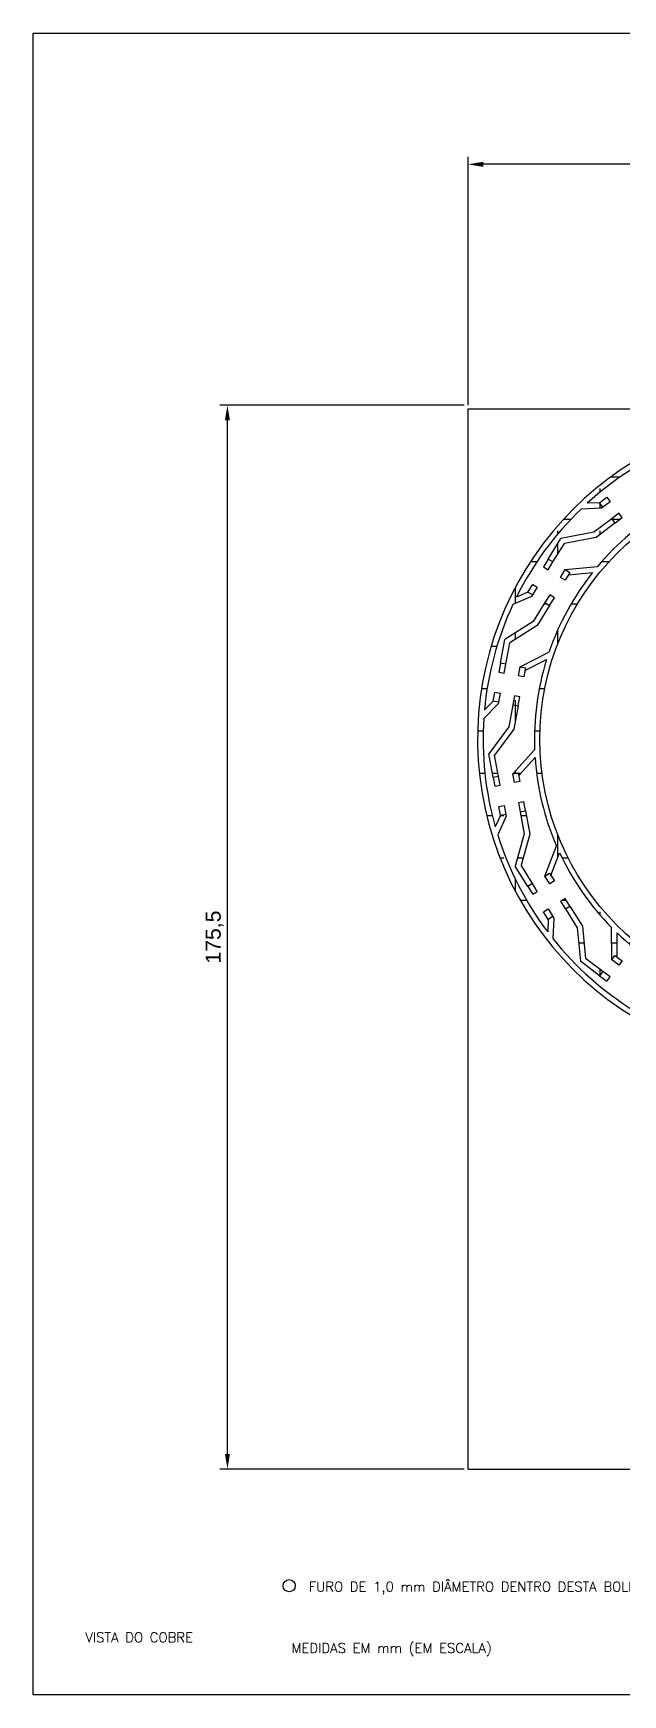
# Model space of a CAD drawing. Header units: millimetres. Extents: x -1735 to -1444, y -892 to -618.
# Drawn here: x -1735 to -1637.7, y -892.4 to -618.3 of the extents above; entities that cross this region are included whole.
import ezdxf

# ---------------------------------------------------------------- set-up
doc = ezdxf.new("R2010")
doc.units = ezdxf.units.MM
doc.styles.add('200-R060', font='romans.shx', dxfattribs={"height": 30})
doc.styles.get("Standard").update_dxf_attribs({"font": 'arial.ttf'})
doc.dimstyles.new('ISO-25', dxfattribs={"dimtxt": 2.5, "dimasz": 2.5, "dimexe": 1.25, "dimexo": 0.625, "dimtad": 1, "dimtxsty": 'Standard', "dimcen": 2.5, "dimadec": 0, "dimazin": 0, "dimtfac": 1, "dimtmove": 0, "dimatfit": 3, "dimfxl": 1, "dimarcsym": 0})
pattern_1 = [(0, (0, 0), (0, 6.985), [5.08, -1.905]), (90, (0, 0), (-6.985, 4e-16), [5.08, -1.905])]

# ---------------------------------------------------------------- blocks, each defined once
blk = doc.blocks.new('*D36')
at = {"color": 0, "lineweight": -2, "transparency": 16777216}
for p, q in [((-1663.25, -679.68), (-1663.25, -638.7)), ((-1485.24, -639.95), (-1660.75, -639.95)), ((-1482.74, -679.68), (-1482.74, -638.7))]:
    blk.add_line(p, q, dxfattribs=at)
at = {"color": 0, "lineweight": 30, "transparency": 16777216}
for points in [[(-1660.75, -639.54), (-1660.75, -640.37), (-1663.25, -639.95)], [(-1485.24, -639.54), (-1485.24, -640.37), (-1482.74, -639.95)]]:
    blk.add_solid(points, dxfattribs=at)
at = {"layer": 'Defpoints', "color": 0, "lineweight": 30}
for p in [(-1663.25, -639.95), (-1663.25, -680.3), (-1482.74, -680.3)]:
    blk.add_point(p, dxfattribs=at)
at = {"color": 0, "lineweight": 30, "transparency": 16777216, "insert": (-1573, -637.83), "char_height": 2.5, "attachment_point": 5}
blk.add_mtext('180,5', dxfattribs=at)
blk = doc.blocks.new('*D37')
at = {"color": 0, "lineweight": -2, "transparency": 16777216}
for p, q in [((-1663.87, -679.68), (-1704.19, -679.68)), ((-1702.94, -852.67), (-1702.94, -682.18)), ((-1663.87, -855.17), (-1704.19, -855.17))]:
    blk.add_line(p, q, dxfattribs=at)
at = {"color": 0, "lineweight": 30, "transparency": 16777216}
for points in [[(-1703.36, -682.18), (-1702.53, -682.18), (-1702.94, -679.68)], [(-1703.36, -852.67), (-1702.53, -852.67), (-1702.94, -855.17)]]:
    blk.add_solid(points, dxfattribs=at)
at = {"layer": 'Defpoints', "color": 0, "lineweight": 30}
for p in [(-1702.94, -679.68), (-1663.25, -679.68), (-1663.25, -855.17)]:
    blk.add_point(p, dxfattribs=at)
at = {"color": 0, "lineweight": 30, "transparency": 16777216, "insert": (-1705.07, -767.42), "char_height": 2.5, "attachment_point": 5, "rotation": 90}
blk.add_mtext('175,5', dxfattribs=at)

msp = doc.modelspace()

# ---------------------------------------------------------------- hatches: boundary and pattern name
at = {"lineweight": 30}
h = msp.add_hatch(dxfattribs=at)
h.set_pattern_fill('ANGLE')
h.set_pattern_definition(pattern_1)
h.paths.add_polyline_path([(-1582.807, -698.496), (-1583.813, -693.257), (-1584.214, -694.063), (-1584.613, -693.864), (-1583.86, -697.786, 0.0854269), (-1597.627, -691.82), (-1600.457, -687.298), (-1600.54, -688.194), (-1600.984, -688.153), (-1598.866, -691.538, 0.0854269), (-1613.858, -690.949), (-1618.131, -687.755), (-1617.884, -688.62), (-1618.313, -688.742), (-1615.115, -691.133, 0.0854269), (-1629.307, -696), (-1634.445, -694.564), (-1633.903, -695.283), (-1634.259, -695.551), (-1630.413, -696.625, 0.051366), (-1637.725, -701.981), (-1637.128, -702.655, -0.482035), (-1570.239, -713.681), (-1569.617, -712.95, 0.0191281), (-1571.4, -710.074), (-1570.445, -704.826), (-1571.11, -705.432), (-1571.41, -705.103), (-1572.125, -709.032, 0.0854269)])
h.paths.add_polyline_path([(-1568.006, -702.603), (-1568.671, -703.209), (-1566.265, -705.848), (-1566.562, -709.355), (-1565.559, -708.175), (-1565.335, -705.533)])
h.paths.add_polyline_path([(-1572.592, -695.834, -0.0644576), (-1563.84, -706.153), (-1563.232, -705.438, 0.4598554), (-1643.935, -694.966), (-1643.339, -695.639, -0.0844054), (-1628.416, -686.185), (-1625.213, -687.274), (-1624.943, -687.198), (-1625.189, -686.332), (-1627.137, -685.669, -0.0860697), (-1609.481, -682.119), (-1606.888, -684.292), (-1606.609, -684.318), (-1606.526, -683.422), (-1608.102, -682.1, -0.0860697), (-1590.356, -685.168), (-1588.723, -688.131), (-1588.472, -688.256), (-1588.071, -687.45), (-1589.064, -685.648, -0.0860697), (-1573.624, -694.919), (-1573.172, -698.272), (-1572.983, -698.479), (-1572.318, -697.873)])
h.paths.add_polyline_path([(-1578.793, -692.07), (-1582.342, -690.303), (-1582.743, -691.109), (-1579.546, -692.7), (-1578.043, -697.827), (-1575.421, -700.703), (-1574.756, -700.096), (-1577.238, -697.374)], flags=17)
h.paths.add_polyline_path([(-1596.205, -684.378), (-1600.153, -684.012), (-1600.236, -684.908), (-1596.68, -685.238), (-1593.426, -689.475), (-1589.943, -691.21), (-1589.542, -690.404), (-1592.839, -688.762)], flags=17)
h.paths.add_polyline_path([(-1606.83, -686.708), (-1610.498, -686.368), (-1615.22, -683.496), (-1619.034, -684.581), (-1618.787, -685.446), (-1615.352, -684.469), (-1610.788, -687.245), (-1606.913, -687.604)], flags=17)
h.paths.add_polyline_path([(-1624.04, -690.372), (-1624.286, -689.506), (-1627.829, -690.514), (-1633.27, -689.542), (-1636.434, -691.931), (-1635.892, -692.649), (-1633.042, -690.497), (-1627.783, -691.437)], flags=17)
h = msp.add_hatch(dxfattribs=at)
h.set_pattern_fill('ANGLE')
h.set_pattern_definition(pattern_1)
h.paths.add_polyline_path([(-1635.892, -692.649), (-1636.434, -691.931), (-1637.631, -692.835), (-1637.089, -693.553)])
h.paths.add_polyline_path([(-1633.903, -695.283), (-1634.445, -694.564), (-1635.642, -695.468), (-1635.1, -696.187)])
h.paths.add_polyline_path([(-1637.813, -698.236), (-1638.356, -697.517), (-1639.553, -698.421), (-1639.01, -699.139)])
h.paths.add_polyline_path([(-1639.802, -695.602), (-1640.344, -694.884), (-1641.541, -695.788), (-1640.999, -696.506)])
h.paths.add_polyline_path([(-1641.541, -695.788), (-1643.148, -695.855), (-1642.379, -696.723), (-1641.223, -696.675), (-1640.999, -696.506)])
h.paths.add_polyline_path([(-1639.553, -698.421), (-1640.346, -699.02), (-1639.748, -699.696), (-1639.01, -699.139)])
h = msp.add_hatch(dxfattribs=at)
h.set_pattern_fill('ANGLE')
h.set_pattern_definition(pattern_1)
h.paths.add_polyline_path([(-1644.603, -696.816), (-1642.379, -696.723), (-1643.148, -695.855), (-1643.597, -695.873, -0.0016523), (-1643.339, -695.639), (-1643.935, -694.966, 0.4370354), (-1645.018, -773.629), (-1644.491, -772.887, -0.0335836), (-1649.263, -767.669), (-1649.091, -764.29), (-1649.239, -764.052), (-1650.004, -764.526), (-1650.109, -766.58, -0.0860699), (-1658.356, -750.57), (-1656.975, -747.481), (-1657.027, -747.205), (-1657.912, -747.371), (-1658.751, -749.249, -0.0860768), (-1660.657, -731.339), (-1658.255, -728.958), (-1658.203, -728.682), (-1659.088, -728.516), (-1660.549, -729.964, -0.0860697), (-1655.857, -712.577), (-1652.756, -711.225), (-1652.608, -710.986), (-1653.374, -710.512), (-1655.259, -711.335, -0.0860697)])
h.paths.add_polyline_path([(-1642.116, -701.485), (-1639.748, -699.696), (-1640.346, -699.02), (-1642.492, -700.641), (-1647.917, -701.7), (-1650.004, -705.071), (-1649.239, -705.545), (-1647.359, -702.508)])
h.paths.add_polyline_path([(-1637.128, -702.655), (-1637.725, -701.981, 0.033912), (-1641.889, -706.29), (-1647.199, -706.808), (-1646.433, -707.282), (-1646.668, -707.661), (-1642.694, -707.273, 0.0854269), (-1649.904, -720.431), (-1654.668, -722.832), (-1653.783, -722.997), (-1653.865, -723.435), (-1650.299, -721.638, 0.0854383), (-1652.269, -736.514), (-1655.844, -740.473), (-1654.959, -740.308), (-1654.877, -740.746), (-1652.201, -737.782, 0.0854272), (-1648.665, -752.363), (-1650.568, -757.347), (-1649.803, -756.873), (-1649.568, -757.252), (-1648.144, -753.522, 0.0858517), (-1639.526, -765.894), (-1638.997, -765.148, -0.1964816), (-1651.402, -734.798, -0.2120507)])
h.paths.add_polyline_path([(-1649.803, -712.723), (-1650.568, -712.249), (-1652.507, -715.381), (-1657.183, -718.328), (-1657.912, -722.225), (-1657.027, -722.391), (-1656.371, -718.88), (-1651.851, -716.032)], flags=17)
h.paths.add_polyline_path([(-1654.959, -729.288), (-1655.843, -729.123), (-1656.521, -732.746), (-1659.816, -737.183), (-1659.088, -741.08), (-1658.203, -740.914), (-1658.859, -737.404), (-1655.674, -733.115)], flags=17)
h.paths.add_polyline_path([(-1653.783, -746.599), (-1654.667, -746.764), (-1653.99, -750.385), (-1655.46, -755.713), (-1653.374, -759.084), (-1652.608, -758.61), (-1654.488, -755.574), (-1653.068, -750.424)], flags=17)
h.paths.add_polyline_path([(-1644.384, -765.623), (-1646.433, -762.314), (-1647.198, -762.788), (-1645.259, -765.92), (-1644.705, -771.419), (-1643.888, -772.037), (-1643.366, -771.303), (-1643.849, -770.938)], flags=17)
h = msp.add_hatch(dxfattribs=at)
h.set_pattern_fill('ANGLE')
h.set_pattern_definition(pattern_1)
h.paths.add_polyline_path([(-1649.803, -756.873), (-1650.568, -757.347), (-1650.568, -757.347), (-1649.778, -758.622), (-1649.013, -758.148)])
h.paths.add_polyline_path([(-1647.223, -761.039), (-1647.988, -761.513), (-1647.199, -762.788), (-1646.433, -762.314)])
h.paths.add_polyline_path([(-1650.029, -762.776), (-1650.794, -763.25), (-1650.004, -764.525), (-1649.239, -764.052)])
h.paths.add_polyline_path([(-1652.608, -758.61), (-1653.374, -759.084), (-1652.584, -760.359), (-1651.819, -759.886)])
h.paths.add_polyline_path([(-1654.959, -740.308), (-1655.844, -740.473), (-1655.844, -740.474), (-1655.568, -741.948), (-1654.683, -741.782)])
h.paths.add_polyline_path([(-1654.059, -745.125), (-1654.943, -745.29), (-1654.668, -746.764), (-1653.783, -746.599)])
h.paths.add_polyline_path([(-1657.302, -745.731), (-1658.187, -745.896), (-1657.912, -747.371), (-1657.027, -747.205)])
h.paths.add_polyline_path([(-1658.203, -740.914), (-1659.088, -741.08), (-1658.812, -742.554), (-1657.927, -742.389)])
h.paths.add_polyline_path([(-1653.783, -722.997), (-1654.668, -722.832), (-1654.943, -724.306), (-1654.059, -724.472)])
h.paths.add_polyline_path([(-1657.027, -722.391), (-1657.912, -722.225), (-1658.187, -723.7), (-1657.302, -723.865)])
h.paths.add_polyline_path([(-1657.927, -727.207), (-1658.812, -727.042), (-1659.088, -728.516), (-1658.203, -728.682)])
h.paths.add_polyline_path([(-1654.683, -727.814), (-1655.568, -727.648), (-1655.844, -729.123), (-1654.959, -729.288)])
h.paths.add_polyline_path([(-1651.819, -709.711), (-1652.584, -709.237), (-1653.374, -710.512), (-1652.608, -710.986)])
h.paths.add_polyline_path([(-1649.013, -711.448), (-1649.778, -710.974), (-1650.568, -712.249), (-1649.803, -712.723)])
h.paths.add_polyline_path([(-1646.433, -707.282), (-1647.199, -706.808), (-1647.988, -708.083), (-1647.223, -708.557)])
h.paths.add_polyline_path([(-1649.239, -705.545), (-1650.004, -705.071), (-1650.794, -706.346), (-1650.029, -706.82)])
h = msp.add_hatch(dxfattribs=at)
h.set_pattern_fill('ANGLE')
h.set_pattern_definition(pattern_1)
h.paths.add_polyline_path([(-1638.997, -765.148), (-1639.578, -765.967), (-1639.553, -771.175), (-1639.01, -770.457), (-1638.655, -770.725), (-1638.674, -766.732, 0.0854272), (-1626.237, -775.125), (-1624.286, -780.09), (-1624.04, -779.225), (-1623.611, -779.347), (-1625.072, -775.63, 0.0854272), (-1610.443, -778.964), (-1606.83, -782.888), (-1606.913, -781.992), (-1606.469, -781.951), (-1609.174, -779.013, 0.0854272), (-1594.328, -776.837), (-1589.542, -779.192), (-1589.943, -778.386), (-1589.544, -778.188), (-1593.127, -776.425, 0.078596), (-1581.01, -769.781), (-1581.039, -768.659, -0.3845631)])
h.paths.add_polyline_path([(-1614.141, -782.041), (-1617.884, -780.976), (-1618.13, -781.841), (-1614.587, -782.849), (-1610.473, -786.54), (-1606.526, -786.175), (-1606.609, -785.278), (-1610.165, -785.608)], flags=17)
h.paths.add_polyline_path([(-1616.368, -786.839), (-1618.517, -784.227), (-1618.787, -784.15), (-1619.034, -785.016), (-1617.727, -786.604, -0.0860699), (-1634.607, -780.328), (-1635.668, -777.116), (-1635.892, -776.947), (-1636.434, -777.665), (-1635.789, -779.619, -0.052335), (-1644.491, -772.887), (-1645.018, -773.629, 0.2112675), (-1604.201, -788.256), (-1603.912, -789.527), (-1603.01, -789.433), (-1603.295, -788.183, 0.0414087), (-1594.563, -786.665, 0.0703147), (-1580.719, -780.89), (-1580.746, -779.857, -0.0836047), (-1597.009, -786.321), (-1599.956, -784.662), (-1600.236, -784.688), (-1600.153, -785.584), (-1598.361, -786.593, -0.0860699)])
h.paths.add_polyline_path([(-1596.666, -781.042), (-1600.54, -781.401), (-1600.457, -782.298), (-1596.789, -781.958), (-1591.62, -783.913), (-1588.071, -782.146), (-1588.472, -781.34), (-1591.669, -782.932)], flags=17)
h.paths.add_polyline_path([(-1580.876, -774.877), (-1580.902, -773.884), (-1584.214, -775.533), (-1583.813, -776.339)], flags=17)
h.paths.add_polyline_path([(-1580.778, -778.61), (-1582.492, -778.363), (-1582.743, -778.488), (-1582.342, -779.294), (-1580.754, -779.522)], flags=17)
h.paths.add_polyline_path([(-1630.797, -776.658), (-1633.903, -774.313), (-1634.445, -775.031), (-1631.506, -777.251), (-1629.002, -782.179), (-1625.189, -783.264), (-1624.943, -782.399), (-1628.378, -781.421)], flags=17)
h.paths.add_polyline_path([(-1643.366, -771.303), (-1643.888, -772.037), (-1641.541, -773.808), (-1640.999, -773.09)])
h = msp.add_hatch(dxfattribs=at)
h.set_pattern_fill('ANGLE')
h.set_pattern_definition(pattern_1)
h.paths.add_polyline_path([(-1639.01, -770.457), (-1639.553, -771.175), (-1639.553, -771.175), (-1638.356, -772.079), (-1637.813, -771.361)])
h.paths.add_polyline_path([(-1637.089, -776.043), (-1637.631, -776.761), (-1636.434, -777.665), (-1635.892, -776.947)])
h.paths.add_polyline_path([(-1635.1, -773.41), (-1635.642, -774.128), (-1634.445, -775.032), (-1633.903, -774.314)])
h.paths.add_polyline_path([(-1640.999, -773.09), (-1641.541, -773.808), (-1640.344, -774.712), (-1639.802, -773.994)])
h.paths.add_polyline_path([(-1622.597, -779.635), (-1624.04, -779.225), (-1624.286, -780.09), (-1624.286, -780.09), (-1622.844, -780.501)])

# ---------------------------------------------------------------- linework, layer by layer
at = {"color": 5}
for p, q in [((-1663.249, -680.3), (-1540.751, -680.3)), ((-1663.249, -855.17), (-1663.249, -680.3)), ((-1663.249, -855.17), (-1482.114, -855.17))]:
    msp.add_line(p, q, dxfattribs=at)
at = {"color": 2, "lineweight": 30}
for p, q in [((-1641.541, -695.788), (-1643.597, -695.873)), ((-1641.541, -695.788), (-1640.344, -694.884)), ((-1640.999, -696.506), (-1641.541, -695.788)), ((-1639.802, -695.602), (-1641.223, -696.675)), ((-1640.344, -694.884), (-1639.802, -695.602)), ((-1641.223, -696.675), (-1644.603, -696.816)), ((-1639.553, -698.421), (-1642.492, -700.641)), ((-1638.356, -697.517), (-1639.553, -698.421)), ((-1639.553, -698.421), (-1639.01, -699.139)), ((-1639.01, -699.139), (-1637.813, -698.236)), ((-1637.813, -698.236), (-1638.356, -697.517)), ((-1642.492, -700.641), (-1647.917, -701.7)), ((-1642.116, -701.485), (-1647.359, -702.508)), ((-1639.01, -699.139), (-1642.116, -701.485)), ((-1650.004, -705.071), (-1647.917, -701.7)), ((-1649.239, -705.545), (-1647.359, -702.508)), ((-1650.004, -705.071), (-1650.794, -706.346)), ((-1650.794, -706.346), (-1650.029, -706.82)), ((-1650.029, -706.82), (-1649.239, -705.545)), ((-1649.239, -705.545), (-1650.004, -705.071)), ((-1647.988, -708.083), (-1647.199, -706.808)), ((-1647.199, -706.808), (-1641.889, -706.29)), ((-1647.199, -706.808), (-1646.433, -707.282)), ((-1653.374, -710.512), (-1652.584, -709.237)), ((-1651.819, -709.711), (-1652.756, -711.225)), ((-1652.584, -709.237), (-1651.819, -709.711)), ((-1647.223, -708.557), (-1647.988, -708.083)), ((-1646.433, -707.282), (-1647.223, -708.557)), ((-1646.668, -707.661), (-1642.694, -707.273)), ((-1652.756, -711.225), (-1655.857, -712.577)), ((-1653.374, -710.512), (-1655.259, -711.335)), ((-1652.608, -710.986), (-1653.374, -710.512)), ((-1650.568, -712.249), (-1652.507, -715.381)), ((-1649.778, -710.974), (-1650.568, -712.249)), ((-1650.568, -712.249), (-1649.803, -712.723)), ((-1649.803, -712.723), (-1649.013, -711.448)), ((-1649.013, -711.448), (-1649.778, -710.974)), ((-1649.803, -712.723), (-1651.851, -716.032)), ((-1652.507, -715.381), (-1657.183, -718.328)), ((-1651.851, -716.032), (-1656.371, -718.88)), ((-1657.912, -722.225), (-1657.183, -718.328)), ((-1657.027, -722.391), (-1656.371, -718.88)), ((-1654.668, -722.832), (-1649.904, -720.431)), ((-1657.912, -722.225), (-1658.187, -723.7)), ((-1657.027, -722.391), (-1657.912, -722.225)), ((-1657.302, -723.865), (-1657.027, -722.391)), ((-1654.943, -724.306), (-1654.668, -722.832)), ((-1654.668, -722.832), (-1653.783, -722.997)), ((-1653.783, -722.997), (-1654.059, -724.472)), ((-1653.865, -723.435), (-1650.299, -721.638)), ((-1658.187, -723.7), (-1657.302, -723.865)), ((-1654.059, -724.472), (-1654.943, -724.306)), ((-1658.255, -728.958), (-1660.657, -731.339)), ((-1659.088, -728.516), (-1660.549, -729.964)), ((-1659.088, -728.516), (-1658.812, -727.042)), ((-1658.203, -728.682), (-1659.088, -728.516)), ((-1658.812, -727.042), (-1657.927, -727.207)), ((-1658.203, -728.682), (-1658.255, -728.958)), ((-1657.927, -727.207), (-1658.203, -728.682)), ((-1655.568, -727.648), (-1655.844, -729.123)), ((-1654.683, -727.814), (-1655.568, -727.648)), ((-1654.959, -729.288), (-1654.683, -727.814)), ((-1655.843, -729.123), (-1656.521, -732.746)), ((-1655.843, -729.123), (-1654.959, -729.288)), ((-1654.959, -729.288), (-1655.674, -733.115)), ((-1656.521, -732.746), (-1659.816, -737.183)), ((-1655.674, -733.115), (-1658.859, -737.404)), ((-1659.088, -741.08), (-1659.816, -737.183)), ((-1655.844, -740.474), (-1652.269, -736.514)), ((-1658.203, -740.914), (-1658.859, -737.404)), ((-1654.877, -740.746), (-1652.201, -737.782)), ((-1658.203, -740.914), (-1659.088, -741.08)), ((-1659.088, -741.08), (-1658.812, -742.554)), ((-1658.812, -742.554), (-1657.927, -742.389)), ((-1657.927, -742.389), (-1658.203, -740.914)), ((-1655.844, -740.473), (-1654.959, -740.308)), ((-1655.568, -741.948), (-1655.844, -740.474)), ((-1654.683, -741.782), (-1655.568, -741.948)), ((-1654.959, -740.308), (-1654.683, -741.782)), ((-1654.059, -745.125), (-1654.943, -745.29)), ((-1654.943, -745.29), (-1654.668, -746.764)), ((-1653.783, -746.599), (-1654.059, -745.125)), ((-1657.912, -747.371), (-1658.751, -749.249)), ((-1656.975, -747.481), (-1658.356, -750.57)), ((-1658.187, -745.896), (-1657.302, -745.731)), ((-1657.912, -747.371), (-1658.187, -745.896)), ((-1657.027, -747.205), (-1657.912, -747.371)), ((-1657.302, -745.731), (-1656.975, -747.481)), ((-1654.667, -746.764), (-1653.783, -746.599)), ((-1654.667, -746.764), (-1653.99, -750.385)), ((-1653.783, -746.599), (-1653.068, -750.424)), ((-1653.99, -750.385), (-1655.46, -755.713)), ((-1653.068, -750.424), (-1654.488, -755.574)), ((-1650.568, -757.347), (-1648.665, -752.363)), ((-1649.568, -757.252), (-1648.144, -753.522)), ((-1653.374, -759.084), (-1655.46, -755.713)), ((-1652.608, -758.61), (-1654.488, -755.574)), ((-1652.608, -758.61), (-1653.374, -759.084)), ((-1653.374, -759.084), (-1652.584, -760.359)), ((-1651.819, -759.886), (-1652.608, -758.61)), ((-1650.568, -757.347), (-1649.803, -756.873)), ((-1649.778, -758.622), (-1650.568, -757.347)), ((-1649.803, -756.873), (-1649.013, -758.148)), ((-1649.013, -758.148), (-1649.778, -758.622)), ((-1652.584, -760.359), (-1651.819, -759.886)), ((-1647.223, -761.039), (-1647.988, -761.513)), ((-1647.988, -761.513), (-1647.199, -762.788)), ((-1646.433, -762.314), (-1647.223, -761.039)), ((-1650.794, -763.25), (-1650.029, -762.776)), ((-1650.004, -764.525), (-1650.794, -763.25)), ((-1650.004, -764.525), (-1650.109, -766.58)), ((-1650.029, -762.776), (-1649.091, -764.29)), ((-1649.239, -764.052), (-1650.004, -764.525)), ((-1649.091, -764.29), (-1649.263, -767.669)), ((-1647.198, -762.788), (-1646.433, -762.314)), ((-1647.198, -762.788), (-1645.259, -765.92)), ((-1646.433, -762.314), (-1644.384, -765.623)), ((-1645.259, -765.92), (-1644.705, -771.419)), ((-1644.384, -765.623), (-1643.849, -770.938)), ((-1639.553, -771.175), (-1639.578, -765.84)), ((-1638.655, -770.725), (-1638.674, -766.732)), ((-1641.541, -773.808), (-1644.705, -771.419)), ((-1640.999, -773.09), (-1643.849, -770.938)), ((-1639.553, -771.175), (-1639.01, -770.457)), ((-1638.356, -772.079), (-1639.553, -771.175)), ((-1639.01, -770.457), (-1637.813, -771.361)), ((-1637.813, -771.361), (-1638.356, -772.079)), ((-1640.999, -773.09), (-1641.541, -773.808)), ((-1641.541, -773.808), (-1640.344, -774.712)), ((-1639.802, -773.994), (-1640.999, -773.09)), ((-1640.344, -774.712), (-1639.802, -773.994))]:
    msp.add_line(p, q, dxfattribs=at)
at = {"color": 3, "lineweight": 30}
msp.add_lwpolyline([(-1734.982, -618.328), (-1443.868, -618.328), (-1443.868, -892.406), (-1734.982, -892.406)], close=True, dxfattribs=at)
at = {"color": 7, "lineweight": 30}
msp.add_circle((-1608.073, -734.798), 43.329, dxfattribs=at)
at = {"color": 3}
msp.add_circle((-1692.747, -874.418), 1, dxfattribs=at)
at = {"color": 2, "lineweight": 30}
for radius, start, end in [(53.598, 11.69575, 274.1427), (52.698, 112.7072, 132.38442), (52.698, 133.8836, 153.56082), (44.229, 120.337, 139.86798), (44.229, 141.5134, 161.04438), (52.698, 155.06, 174.73722), (44.229, 162.6898, 182.22338), (52.698, 176.2364, 195.91524), (44.229, 183.86872, 203.39978), (52.698, 197.41437, 217.09164), (44.229, 205.04512, 224.57618), (44.229, 226.22152, 245.75258), (52.698, 218.59077, 238.26804)]:
    msp.add_arc((-1608.073, -734.798), radius, start, end, dxfattribs=at)

# ---------------------------------------------------------------- texts
at = {"color": 2, "style": '200-R060'}
for s, p in [('FURO DE 1,0 mm DIÂMETRO DENTRO DESTA BOLINHA DE COBRE', (-1689.54, -875.371)), ('VISTA DO COBRE', (-1726.39, -883.74)), ('MEDIDAS EM mm (EM ESCALA)', (-1692.369, -885.5))]:
    msp.add_text(s, height=1.6, dxfattribs=at).set_placement(p)

# ---------------------------------------------------------------- dimensions: what is measured, and where the dimension line sits
at = {"color": 4, "lineweight": 30}
dim = msp.add_linear_dim(base=(-1663.2494, -639.9541), p1=(-1482.7445, -680.3002), p2=(-1663.2494, -680.3002), dimstyle='ISO-25', override={"dimarcsym": 2}, dxfattribs=at)
dim.commit()
dim.dimension.update_dxf_attribs({"geometry": '*D36', "text_midpoint": (-1572.9969, -637.8267)})
dim = msp.add_linear_dim(base=(-1702.9422, -679.6752), p1=(-1663.2494, -855.1704), p2=(-1663.2494, -679.6752), angle=90, dimstyle='ISO-25', override={"dimarcsym": 2}, dxfattribs=at)
dim.commit()
dim.dimension.update_dxf_attribs({"geometry": '*D37', "text_midpoint": (-1705.0695, -767.4228)})

doc.saveas('drawing.dxf')
